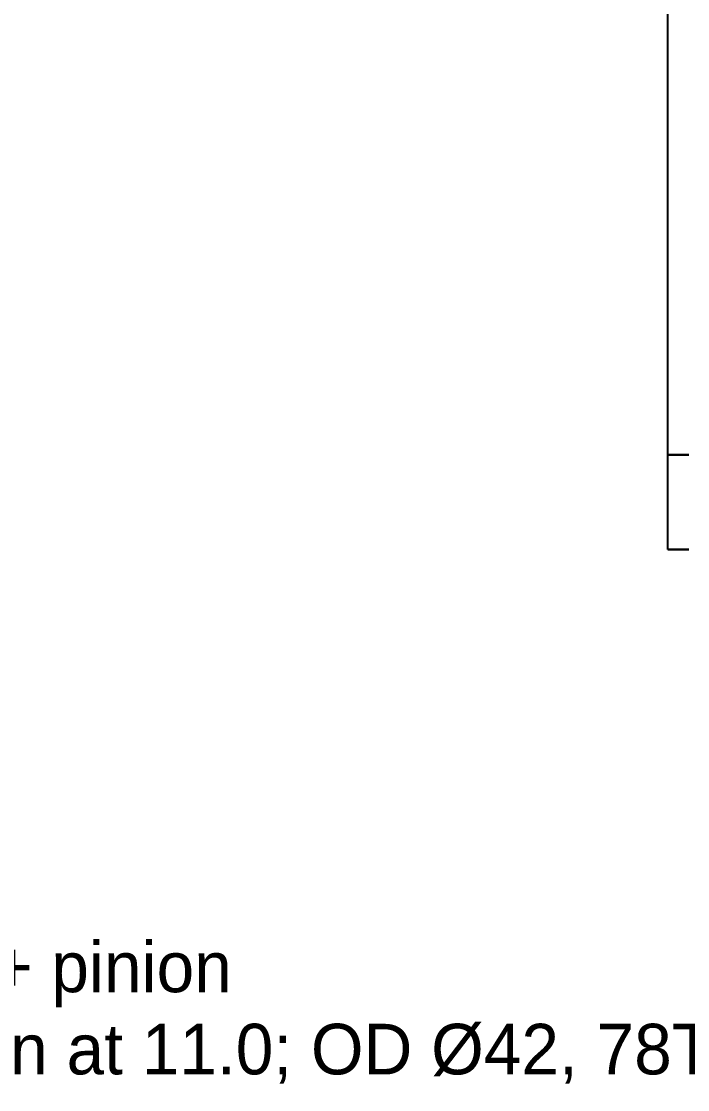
# Model space of a CAD drawing. Header units: millimetres. Extents: x -29 to 159, y -20 to 130.
# Drawn here: x 34.55 to 55.62, y -15.08 to 18.71 of the extents above; entities that cross this region are included whole.
import ezdxf

# ---------------------------------------------------------------- set-up
doc = ezdxf.new("R2010")
doc.units = ezdxf.units.MM
doc.linetypes.add('DASHED', pattern=[1.524, 1.27, -0.254])
for name, color, linetype in [('HIDDEN', 8, 'DASHED'), ('TEXT', 7, 'CONTINUOUS'), ('VISIBLE', 7, 'CONTINUOUS')]:
    doc.layers.add(name, color=color, linetype=linetype)

msp = doc.modelspace()

# ---------------------------------------------------------------- linework, layer by layer
at = {"layer": 'HIDDEN'}
for points in [[(55.66667, 5), (55, 5)], [(55.66667, 5), (55, 5)], [(55.66667, 2), (55, 2)]]:
    msp.add_lwpolyline(points, dxfattribs=at)
at = {"layer": 'VISIBLE'}
for points in [[(55, 5), (55, 52.5)], [(55, 5), (55.33333, 5), (55.66667, 5)], [(55, 5), (55.33333, 5), (55.66667, 5)], [(55, 2), (55, 5)], [(55, 2), (55.33333, 2), (55.66667, 2)]]:
    msp.add_lwpolyline(points, dxfattribs=at)

# ---------------------------------------------------------------- texts
at = {"layer": 'TEXT'}
for s, p in [('Big knob v0.7 — body + hub gear + MR128ZZ + 78T ring + pinion', (-21, -12)), ('2026-10-31. 32T gear on the bearing hub, 12T motor pinion at 11.0; OD Ø42, 78T bottom ring.', (-21, -14.6))]:
    msp.add_text(s, height=1.6, dxfattribs=at).set_placement(p)

doc.saveas('drawing.dxf')
